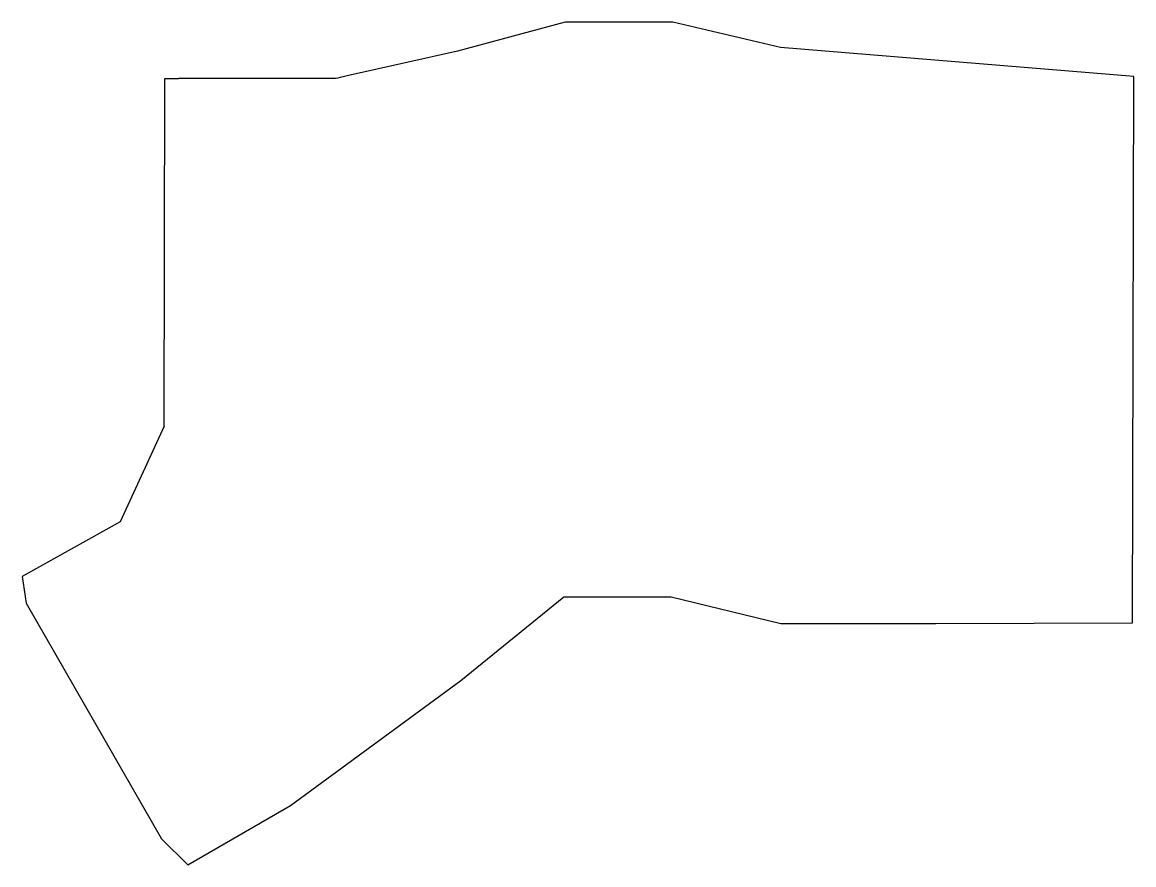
# Model space of a CAD drawing. Extents: x 218 to 415, y -196 to -46.
import ezdxf

# ---------------------------------------------------------------- set-up
doc = ezdxf.new("R2010")
doc.units = 0
doc.layers.add('BLACK', color=7, linetype='CONTINUOUS')

msp = doc.modelspace()

# ---------------------------------------------------------------- linework, layer by layer
at = {"layer": 'BLACK', "linetype": 'CONTINUOUS'}
for p, q in [((314.2, -46.5), (295.1, -51.6)), ((333.3, -46.5), (314.2, -46.5)), ((352.4, -51), (333.3, -46.5)), ((415.1, -56.1), (352.4, -51)), ((295.1, -51.6), (276.1, -55.9)), ((243.1, -118.1), (243.2, -56.5)), ((243.2, -56.5), (245.6, -56.5)), ((273.5, -56.5), (245.6, -56.5)), ((273.9, -56.4), (273.5, -56.5)), ((274.3, -56.3), (273.9, -56.4)), ((276.1, -55.9), (274.3, -56.3)), ((414.9, -153), (415.1, -56.1)), ((243.1, -118.1), (235.3, -135.1)), ((235.3, -135.1), (217.9, -144.8)), ((217.9, -144.8), (218.6, -149.5)), ((218.6, -149.5), (242.6, -191.3)), ((295.7, -163.2), (314, -148.4)), ((314, -148.4), (333, -148.4)), ((333, -148.4), (352.5, -153.1)), ((352.5, -153.1), (380, -153.1)), ((380, -153.1), (414.9, -153)), ((265.5, -185.4), (295.7, -163.2)), ((247.3, -195.9), (265.5, -185.4)), ((242.6, -191.3), (247.3, -195.9))]:
    msp.add_line(p, q, dxfattribs=at)

doc.saveas('drawing.dxf')
